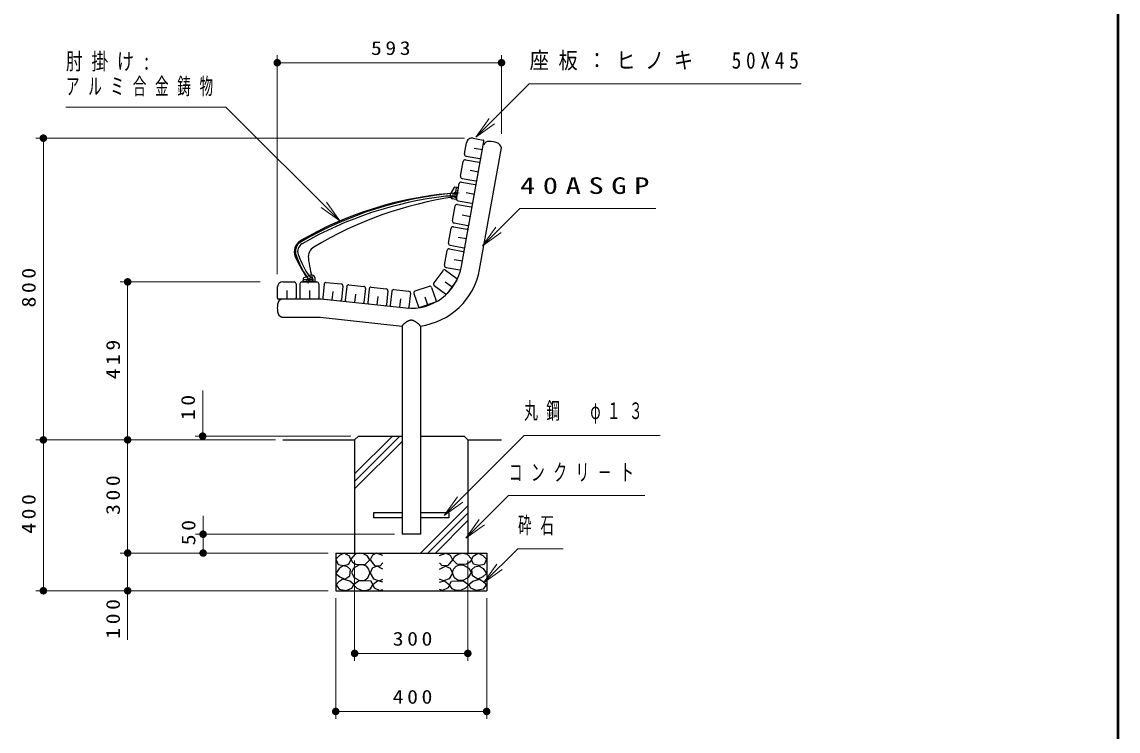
# Model space of a CAD drawing. Units: millimetres on the paper, scale 1:20. Extents: x -365 to 0, y 0 to 257.
# Drawn here: x -145.3 to 0, y 66.2 to 160.2 of the extents above; entities that cross this region are included whole.
import ezdxf

# ---------------------------------------------------------------- set-up
doc = ezdxf.new("R2010")
doc.units = ezdxf.units.MM
doc.linetypes.add('USER1', pattern=[4.5, 2.5, -2])
doc.linetypes.add('USER2', pattern=[6, 3, -1, 1, -1])
doc.layers.add('LY_1', color=7, linetype='Continuous', lineweight=25)
doc.layers.add('LY_3', color=7, linetype='Continuous', lineweight=13)
doc.styles.add('ＭＳ ゴシック', font='')
doc.styles.get('ＭＳ ゴシック').set_extended_font_data('MS Gothic')

# ---------------------------------------------------------------- blocks, each defined once
blk = doc.blocks.new('filled_dot')
at = {"color": 0, "linetype": 'Continuous', "lineweight": -2, "const_width": 1.25}
blk.add_lwpolyline([(-0.625, 0, 1), (0.625, 0, 1)], format="xyb", close=True, dxfattribs=at)

msp = doc.modelspace()

# ---------------------------------------------------------------- linework, layer by layer
at = {"layer": 'LY_1', "lineweight": 13}
for p, q in [((-111.432, 126.788), (-111.432, 155.799)), ((-81.708, 145.362), (-81.708, 155.799)), ((-111.432, 154.799), (-81.708, 154.799)), ((-85.099, 144.927), (-83.331, 147.402)), ((-85.099, 144.927), (-82.977, 147.048)), ((-82.624, 146.695), (-85.099, 144.927)), ((-86.618, 144.799), (-143.432, 144.799)), ((-142.432, 104.795), (-142.432, 144.799)), ((-103.13, 133.847), (-105.607, 135.612)), ((-103.13, 133.847), (-105.254, 135.966)), ((-104.901, 136.32), (-103.13, 133.847)), ((-84.252, 130.538), (-82.484, 133.013)), ((-84.252, 130.538), (-82.131, 132.659)), ((-81.777, 132.306), (-84.252, 130.538)), ((-113.699, 125.745), (-132.259, 125.745)), ((-131.259, 104.795), (-131.259, 125.745)), ((-121.317, 104.795), (-121.317, 111.331)), ((-111.682, 104.795), (-143.432, 104.795)), ((-142.432, 84.795), (-142.432, 104.795)), ((-111.682, 104.795), (-132.259, 104.795)), ((-131.259, 89.795), (-131.259, 104.795)), ((-101.68, 105.295), (-122.317, 105.295)), ((-101.18, 100.285), (-96.17, 105.295)), ((-101.18, 99.295), (-95.18, 105.295)), ((-101.18, 98.305), (-94.895, 104.59)), ((-92.457, 89.795), (-86.18, 96.072)), ((-89.32, 94.759), (-87.552, 97.233)), ((-89.32, 94.759), (-87.199, 96.88)), ((-86.845, 96.526), (-89.32, 94.759)), ((-121.259, 89.795), (-121.259, 94.747)), ((-91.467, 89.795), (-86.18, 95.082)), ((-90.477, 89.795), (-86.18, 94.092)), ((-86.453, 91.772), (-84.685, 94.247)), ((-86.453, 91.772), (-84.332, 93.894)), ((-83.978, 93.54), (-86.453, 91.772)), ((-95.895, 92.295), (-122.259, 92.295)), ((-104.68, 89.795), (-132.259, 89.795)), ((-131.259, 78.308), (-131.259, 89.795)), ((-101.18, 88.795), (-101.18, 75.489)), ((-86.18, 88.795), (-86.18, 75.489)), ((-84.083, 85.847), (-82.315, 88.322)), ((-84.083, 85.847), (-81.962, 87.969)), ((-81.608, 87.615), (-84.083, 85.847)), ((-104.68, 84.795), (-143.432, 84.795)), ((-103.68, 83.795), (-103.68, 67.795)), ((-83.68, 83.795), (-83.68, 67.795)), ((-86.18, 76.489), (-101.18, 76.489)), ((-83.68, 68.795), (-103.68, 68.795))]:
    msp.add_line(p, q, dxfattribs=at)
at = {"layer": 'LY_1'}
for p, q in [((-87.002, 127.832), (-84.035, 144.375)), ((-86.621, 142.705), (-86.356, 144.182)), ((-85.485, 144.788), (-84.157, 144.549)), ((-86.419, 142.415), (-84.598, 142.088)), ((-85.337, 143.491), (-84.23, 143.292)), ((-84.61, 127.403), (-81.724, 143.499)), ((-87.15, 139.752), (-86.797, 141.721)), ((-86.507, 141.923), (-84.686, 141.596)), ((-86.948, 139.462), (-85.127, 139.136)), ((-85.866, 140.538), (-84.759, 140.339)), ((-87.966, 138.268), (-88.399, 137.579)), ((-87.738, 138.173), (-87.939, 137.056)), ((-87.476, 138.235), (-87.918, 138.291)), ((-87.697, 136.701), (-87.433, 138.177)), ((-87.68, 136.799), (-87.327, 138.768)), ((-87.037, 138.97), (-85.216, 138.643)), ((-88.493, 137.222), (-88.454, 137.437)), ((-87.758, 136.661), (-88.19, 136.762)), ((-87.662, 136.897), (-87.861, 136.94)), ((-86.396, 137.585), (-85.289, 137.387)), ((-88.209, 133.847), (-87.856, 135.815)), ((-87.566, 136.017), (-85.745, 135.691)), ((-87.478, 136.509), (-85.657, 136.183)), ((-86.925, 134.632), (-85.818, 134.434)), ((-88.739, 130.894), (-88.386, 132.862)), ((-88.096, 133.064), (-86.275, 132.738)), ((-88.007, 133.556), (-86.186, 133.23)), ((-87.455, 131.679), (-86.348, 131.481)), ((-89.268, 127.941), (-88.915, 129.909)), ((-88.625, 130.111), (-86.804, 129.785)), ((-88.537, 130.603), (-86.716, 130.277)), ((-87.984, 128.726), (-86.877, 128.528)), ((-107.946, 126.286), (-107.191, 126.591)), ((-106.823, 126.62), (-107.042, 126.62)), ((-89.497, 127.225), (-90.673, 125.607)), ((-89.148, 127.28), (-87.651, 126.193)), ((-89.066, 127.65), (-87.245, 127.324)), ((-111.432, 124.995), (-111.432, 123.645)), ((-110.682, 125.745), (-109.182, 125.745)), ((-108.932, 125.495), (-108.932, 123.645)), ((-108.432, 125.495), (-108.432, 123.645)), ((-108.182, 125.745), (-106.182, 125.745)), ((-108.001, 125.797), (-107.977, 126.242)), ((-106.451, 125.745), (-107.951, 125.745)), ((-107.893, 126.045), (-106.758, 126.045)), ((-106.651, 125.745), (-106.658, 125.948)), ((-106.401, 125.797), (-106.424, 126.241)), ((-105.932, 125.495), (-105.932, 123.645)), ((-105.217, 125.463), (-105.415, 123.624)), ((-104.942, 125.685), (-102.953, 125.47)), ((-102.731, 125.195), (-102.93, 123.355)), ((-102.234, 125.141), (-102.433, 123.302)), ((-101.959, 125.363), (-99.97, 125.148)), ((-98.976, 125.04), (-96.988, 124.825)), ((-91.289, 125.152), (-93.18, 124.501)), ((-90.971, 124.997), (-90.369, 123.248)), ((-90.617, 125.258), (-89.121, 124.17)), ((-89.175, 125.755), (-88.265, 125.093)), ((-87.618, 125.984), (-88.911, 124.204)), ((-111.282, 123.495), (-105.616, 123.495)), ((-110.182, 124.62), (-110.182, 123.495)), ((-107.182, 124.62), (-107.182, 123.495)), ((-105.616, 123.495), (-94.409, 122.284)), ((-104.068, 124.459), (-104.189, 123.34)), ((-101.085, 124.137), (-101.206, 123.018)), ((-99.749, 124.872), (-99.947, 123.033)), ((-99.251, 124.819), (-99.45, 122.979)), ((-98.103, 123.814), (-98.224, 122.696)), ((-96.766, 124.55), (-96.965, 122.711)), ((-96.269, 124.496), (-96.468, 122.657)), ((-95.994, 124.718), (-94.005, 124.503)), ((-95.12, 123.492), (-95.241, 122.374)), ((-93.783, 124.228), (-93.982, 122.389)), ((-93.335, 124.183), (-92.732, 122.434)), ((-91.868, 123.763), (-91.502, 122.699)), ((-90.462, 123.057), (-92.542, 122.341)), ((-110.828, 121.065), (-105.747, 121.065)), ((-105.747, 121.065), (-94.895, 119.892)), ((-94.895, 119.892), (-94.895, 92.295)), ((-92.465, 119.895), (-92.465, 92.295)), ((-110.682, 104.795), (-101.18, 104.795)), ((-100.68, 105.295), (-101.18, 104.795)), ((-101.18, 104.795), (-101.18, 89.795)), ((-100.68, 105.295), (-94.895, 105.295)), ((-92.465, 105.295), (-86.68, 105.295)), ((-86.68, 105.295), (-86.18, 104.795)), ((-86.18, 104.795), (-86.18, 89.795)), ((-86.18, 104.795), (-81.708, 104.795)), ((-98.68, 95.12), (-98.68, 94.47)), ((-94.895, 95.12), (-98.68, 95.12)), ((-94.895, 94.47), (-98.68, 94.47)), ((-88.68, 95.12), (-92.465, 95.12)), ((-88.68, 94.47), (-92.465, 94.47)), ((-88.68, 95.12), (-88.68, 94.47)), ((-92.465, 92.295), (-94.895, 92.295)), ((-103.68, 89.795), (-103.68, 84.795)), ((-103.68, 89.795), (-83.68, 89.795)), ((-83.68, 89.795), (-83.68, 84.795)), ((-103.68, 84.795), (-83.68, 84.795))]:
    msp.add_line(p, q, dxfattribs=at)
at = {"layer": 'LY_1', "linetype": 'USER2', "lineweight": 13}
for p, q in [((-87.334, 137.524), (-87.992, 137.642)), ((-107.326, 125.532), (-107.326, 126.2))]:
    msp.add_line(p, q, dxfattribs=at)
at = {"layer": 'LY_1', "linetype": 'USER1', "lineweight": 13}
for p, q in [((-87.578, 137.366), (-87.878, 137.393)), ((-87.508, 137.757), (-87.799, 137.836)), ((-107.524, 125.745), (-107.551, 126.045)), ((-107.127, 125.745), (-107.101, 126.045))]:
    msp.add_line(p, q, dxfattribs=at)
at = {"layer": 'LY_1', "lineweight": 13}
for points in [[(-85.099, 144.927), (-78.028, 151.998), (-41.983, 151.998)], [(-103.13, 133.847), (-118.237, 148.914), (-139.438, 148.914)], [(-84.252, 130.538), (-79.302, 135.488), (-61.271, 135.488)], [(-89.32, 94.759), (-78.714, 105.365), (-60.693, 105.365)], [(-86.453, 91.772), (-80.796, 97.429), (-62.74, 97.429)], [(-84.083, 85.847), (-79.557, 90.373), (-73.524, 90.373)]]:
    msp.add_lwpolyline(points, dxfattribs=at)
at = {"layer": 'LY_1'}
for points in [[(-94.895, 119.892), (-94.863, 119.935), (-94.83, 119.977), (-94.796, 120.018), (-94.761, 120.058), (-94.725, 120.097), (-94.687, 120.135), (-94.649, 120.173), (-94.61, 120.209), (-94.57, 120.245), (-94.528, 120.28), (-94.486, 120.314), (-94.443, 120.348), (-94.399, 120.381), (-94.354, 120.413), (-94.309, 120.445), (-94.267, 120.473), (-94.224, 120.5), (-94.181, 120.527), (-94.137, 120.552), (-94.093, 120.576), (-94.048, 120.598), (-94.003, 120.619), (-93.958, 120.638), (-93.912, 120.654), (-93.866, 120.668), (-93.82, 120.679), (-93.773, 120.688), (-93.727, 120.693), (-93.68, 120.695), (-93.634, 120.693), (-93.587, 120.688), (-93.541, 120.679), (-93.495, 120.668), (-93.449, 120.654), (-93.403, 120.638), (-93.358, 120.619), (-93.313, 120.598), (-93.268, 120.576), (-93.224, 120.552), (-93.18, 120.526), (-93.137, 120.5), (-93.094, 120.473), (-93.052, 120.445), (-93.006, 120.413), (-92.962, 120.381), (-92.918, 120.348), (-92.875, 120.315), (-92.832, 120.281), (-92.791, 120.246), (-92.751, 120.21), (-92.712, 120.174), (-92.674, 120.137), (-92.636, 120.099), (-92.6, 120.06), (-92.565, 120.02), (-92.53, 119.98), (-92.497, 119.938), (-92.465, 119.895)], [(-97.43, 89.46), (-98.286, 89.776), (-98.824, 89.507), (-99.141, 88.905), (-98.555, 88.145), (-97.779, 88.081), (-97.43, 88.477)], [(-89.93, 89.46), (-89.075, 89.776), (-88.536, 89.507), (-88.219, 88.905), (-88.806, 88.145), (-89.582, 88.081), (-89.93, 88.477)], [(-97.446, 87.654), (-98.207, 88.05), (-98.84, 87.796), (-99.141, 87.147), (-98.698, 86.37), (-97.937, 86.133), (-97.446, 86.339)], [(-89.915, 87.654), (-89.154, 88.05), (-88.52, 87.796), (-88.219, 87.147), (-88.663, 86.37), (-89.423, 86.133), (-89.915, 86.339)], [(-97.43, 85.927), (-98.096, 86.133), (-98.745, 85.578), (-98.571, 85.182), (-97.842, 84.818), (-97.43, 84.976)], [(-89.93, 85.927), (-89.265, 86.133), (-88.615, 85.578), (-88.79, 85.182), (-89.518, 84.818), (-89.93, 84.976)]]:
    msp.add_lwpolyline(points, dxfattribs=at)
for points in [[(-102.558, 89.765), (-103.191, 89.464), (-103.667, 88.988), (-103.366, 88.291), (-102.637, 88.149), (-101.94, 88.307), (-101.686, 88.893), (-101.877, 89.4)], [(-100.587, 89.769), (-101.114, 89.634), (-101.695, 88.999), (-101.465, 88.58), (-101.008, 88.343), (-100.492, 88.269), (-99.749, 88.337), (-99.181, 88.877), (-99.465, 89.377), (-99.998, 89.688)], [(-86.774, 89.769), (-86.247, 89.634), (-85.666, 88.999), (-85.896, 88.58), (-86.353, 88.343), (-86.869, 88.269), (-87.612, 88.337), (-88.18, 88.877), (-87.896, 89.377), (-87.362, 89.688)], [(-84.803, 89.765), (-84.169, 89.464), (-83.694, 88.988), (-83.995, 88.291), (-84.724, 88.149), (-85.421, 88.307), (-85.674, 88.893), (-85.484, 89.4)], [(-102.685, 88.117), (-103.223, 87.769), (-103.667, 87.087), (-103.16, 86.628), (-102.494, 86.311), (-101.797, 86.755), (-101.718, 87.594), (-102.126, 87.957)], [(-101.222, 86.553), (-100.6, 86.208), (-99.924, 86.161), (-99.411, 86.522), (-99.168, 87.12), (-99.279, 87.658), (-99.627, 88.066), (-100.093, 88.231), (-100.627, 88.175), (-101.317, 87.806), (-101.614, 87.229)], [(-86.139, 86.553), (-86.76, 86.208), (-87.436, 86.161), (-87.95, 86.522), (-88.193, 87.12), (-88.081, 87.658), (-87.734, 88.066), (-87.268, 88.231), (-86.733, 88.175), (-86.044, 87.806), (-85.747, 87.229)], [(-84.676, 88.117), (-84.137, 87.769), (-83.694, 87.087), (-84.201, 86.628), (-84.866, 86.311), (-85.563, 86.755), (-85.642, 87.594), (-85.235, 87.957)], [(-102.725, 86.32), (-103.294, 86.001), (-103.632, 85.579), (-103.229, 85.013), (-102.286, 84.81), (-101.57, 85.129), (-101.297, 85.634), (-101.836, 86.089)], [(-99.87, 86.113), (-100.654, 86.073), (-101.316, 85.6), (-100.884, 85.14), (-100.195, 84.829), (-99.63, 84.821), (-99.086, 85.046), (-98.749, 85.573), (-99.005, 86.059)], [(-87.49, 86.113), (-86.706, 86.073), (-86.044, 85.6), (-86.477, 85.14), (-87.166, 84.829), (-87.731, 84.821), (-88.274, 85.046), (-88.612, 85.573), (-88.355, 86.059)], [(-84.635, 86.32), (-84.066, 86.001), (-83.729, 85.579), (-84.132, 85.013), (-85.075, 84.81), (-85.79, 85.129), (-86.064, 85.634), (-85.525, 86.089)]]:
    msp.add_lwpolyline(points, close=True, dxfattribs=at)
at = {"layer": 'LY_1', "color": 131}
for centre in [(-87.888, 137.269), (-106.976, 126.032)]:
    msp.add_circle(centre, 0.25, dxfattribs=at)
at = {"layer": 'LY_1'}
for centre, radius, start, end in [((-85.618, 144.049), 0.75, 79.83397, 169.83417), ((-84.183, 144.402), 0.15, 349.8332, 79.83476), ((-83.346, 143.462), 0.9, 89.04866, 148.79418), ((-83.431, 140.863), 3.5, 71.30611, 88.36367), ((-82.608, 143.33), 0.9, 10.87261, 70.62566), ((-86.375, 142.661), 0.25, 169.83468, 259.83395), ((-86.551, 141.677), 0.25, 79.83397, 169.83468), ((-84.713, 141.449), 0.15, 349.8332, 79.83476), ((-84.571, 142.236), 0.15, 259.83433, 349.8334), ((-86.904, 139.708), 0.25, 169.83468, 259.83395), ((-87.924, 138.241), 0.05, 82.83401, 147.86372), ((-87.64, 138.155), 0.1, 82.83401, 169.83401), ((-87.482, 138.186), 0.05, 349.83401, 82.83401), ((-87.081, 138.724), 0.25, 79.83397, 169.83468), ((-85.242, 138.496), 0.15, 349.8332, 79.83476), ((-85.101, 139.283), 0.15, 259.83433, 349.8334), ((-88.099, 137.151), 0.4, 169.83401, 256.83401), ((-88.061, 137.366), 0.4, 147.86372, 169.83401), ((-87.84, 137.038), 0.1, 169.83402, 257.83402), ((-87.747, 136.709), 0.05, 256.83401, 349.83401), ((-87.434, 136.755), 0.25, 169.83468, 259.83395), ((-87.61, 135.771), 0.25, 79.83397, 169.83468), ((-85.772, 135.543), 0.15, 349.8332, 79.83476), ((-85.63, 136.33), 0.15, 259.83433, 349.8334), ((-87.963, 133.802), 0.25, 169.83468, 259.83395), ((-88.14, 132.818), 0.25, 79.83397, 169.83468), ((-86.301, 132.59), 0.15, 349.8332, 79.83476), ((-86.16, 133.377), 0.15, 259.83433, 349.8334), ((-88.493, 130.849), 0.25, 169.83468, 259.83395), ((-88.669, 129.865), 0.25, 79.83397, 169.83468), ((-86.831, 129.637), 0.15, 349.8332, 79.83476), ((-86.689, 130.424), 0.15, 259.83433, 349.8334), ((-89.022, 127.897), 0.25, 169.83468, 259.83395), ((-107.042, 126.22), 0.4, 90, 111.97029), ((-106.823, 126.22), 0.4, 3, 90), ((-93.68, 129.03), 6.785, 263.83403, 349.834), ((-93.68, 129.03), 9.215, 277.57703, 349.834), ((-89.295, 127.078), 0.25, 53.99992, 144.00017), ((-87.219, 127.472), 0.15, 259.83433, 349.8334), ((-110.682, 124.995), 0.75, 89.99998, 179.99996), ((-109.182, 125.495), 0.25, 0, 89.99998), ((-108.182, 125.495), 0.25, 89.99998, 179.99996), ((-107.951, 125.795), 0.05, 177, 270), ((-107.893, 125.945), 0.1, 90, 177), ((-107.927, 126.24), 0.05, 111.97029, 177), ((-106.758, 125.945), 0.1, 2, 90), ((-106.451, 125.795), 0.05, 270, 3), ((-106.182, 125.495), 0.25, 0, 89.99998), ((-104.968, 125.436), 0.25, 83.83398, 173.834), ((-102.98, 125.221), 0.25, 353.83398, 83.83406), ((-101.986, 125.114), 0.25, 83.83398, 173.834), ((-99.997, 124.899), 0.25, 353.83398, 83.83406), ((-99.003, 124.792), 0.25, 83.83398, 173.834), ((-91.207, 124.916), 0.25, 18.99992, 109.00017), ((-90.47, 125.46), 0.25, 143.99999, 234.00012), ((-87.739, 126.072), 0.15, 324.00027, 53.99952), ((-111.282, 123.645), 0.15, 179.99998, 270.00003), ((-110.505, 122.655), 0.9, 111.03974, 170.79164), ((-109.082, 123.645), 0.15, 270.00002, 0), ((-108.282, 123.645), 0.15, 179.99998, 270.00003), ((-106.082, 123.645), 0.15, 270.00002, 0), ((-105.266, 123.608), 0.15, 173.83445, 263.83387), ((-97.015, 124.577), 0.25, 353.83398, 83.83406), ((-96.02, 124.47), 0.25, 83.83398, 173.834), ((-94.032, 124.255), 0.25, 353.83398, 83.83406), ((-93.098, 124.264), 0.25, 108.99999, 199.0001), ((-89.032, 124.292), 0.15, 234.00025, 324.00027), ((-107.932, 122.28), 3.5, 171.47209, 188.52965), ((-103.079, 123.371), 0.15, 263.83418, 353.83446), ((-102.284, 123.285), 0.15, 173.83445, 263.83387), ((-100.096, 123.049), 0.15, 263.83418, 353.83446), ((-99.301, 122.963), 0.15, 173.83445, 263.83387), ((-97.114, 122.727), 0.15, 263.83418, 353.83446), ((-96.318, 122.641), 0.15, 173.83445, 263.83387), ((-94.131, 122.405), 0.15, 263.83418, 353.83446), ((-92.591, 122.483), 0.15, 199.00024, 289.00027), ((-90.511, 123.199), 0.15, 289.00027, 18.99952), ((-110.505, 121.905), 0.9, 189.21466, 248.96045)]:
    msp.add_arc(centre, radius, start, end, dxfattribs=at)
at = {"layer": 'LY_1', "color": 131}
for centre, radius, start, end in [((-83.359, 87.725), 50, 95.22276, 119.89648), ((-83.359, 87.725), 49.7, 96.61275, 119.89648), ((-80.776, 87.525), 50, 98.13575, 121.09291), ((-84.44, 90.145), 47.5, 94.18408, 114.08015), ((-88.708, 133.866), 3.25, 76.44288, 96.61275), ((-83.359, 87.725), 50.15, 114.08015, 119.89648), ((-107.533, 129.771), 1.65, 119.89648, 202.8438), ((-107.533, 129.771), 1.5, 119.89648, 200.36003), ((-107.533, 129.771), 1.5, 119.89648, 200.36003), ((-107.533, 129.771), 1.2, 119.89648, 200.36003), ((-94.876, 134.468), 14.7, 200.36003, 209.74231), ((-105.823, 129.057), 1.5, 121.09291, 186.25388), ((-95.23, 134.954), 15, 202.8438, 217.22007), ((-94.876, 134.468), 15, 200.36003, 214.88558), ((-92.403, 130.527), 15, 186.25388, 197.14315), ((-104.818, 128.788), 3.25, 209.74231, 231.93952)]:
    msp.add_arc(centre, radius, start, end, dxfattribs=at)
at = {"layer": 'LY_3', "lineweight": 50}
msp.add_line((0, 0), (0, 257), dxfattribs=at)

# ---------------------------------------------------------------- block references
at = {"layer": 'LY_1', "lineweight": 13, "xscale": 0.4, "yscale": 0.4}
for p in [(-111.432, 154.799), (-101.18, 76.489), (-103.68, 68.795)]:
    msp.add_blockref('filled_dot', p, dxfattribs=at)
for p, rotation in [((-81.708, 154.799), 180), ((-142.432, 144.799), 270), ((-131.259, 125.745), 270), ((-142.432, 104.795), 270), ((-131.259, 104.795), 270), ((-131.259, 104.795), 90), ((-121.317, 105.295), 270), ((-121.259, 92.295), 270), ((-131.259, 89.795), 270), ((-121.259, 89.795), 90), ((-142.432, 84.795), 90), ((-131.259, 84.795), 90), ((-86.18, 76.489), 180), ((-83.68, 68.795), 180)]:
    msp.add_blockref('filled_dot', p, dxfattribs=dict(at, rotation=rotation))

# ---------------------------------------------------------------- texts
at = {"layer": 'LY_1', "style": 'ＭＳ ゴシック'}
for s, insert, char_height, attachment_point in [('\\T1.33;\\W1.15;593', (-96.153, 155.799), 1.833, 8), ('\\T1.5;\\W0.75;肘掛け:', (-139.438, 154.864), 2.199, 4), ('\\T1.5;\\W0.85;座板：ヒノキ\u300050X45', (-77.983, 154.998), 2.199, 4), ('\\T1.64;\\W0.6;アルミ合金鋳物', (-139.438, 151.564), 2.199, 4), ('\\T1.5;\\W1.35;40ASGP', (-79.271, 138.488), 2.199, 4), ('\\T1.62;\\W0.6;丸鋼\u3000φ１３', (-78.693, 108.365), 2.199, 4), ('\\T1.64;\\W0.6;コンクリ－ト', (-80.74, 100.429), 2.199, 4), ('\\T1.64;\\W0.6;砕石', (-79.524, 93.373), 2.199, 4), ('\\T1.33;\\W1.15;300', (-93.264, 77.489), 1.833, 8), ('\\T1.33;\\W1.15;400', (-93.264, 69.795), 1.833, 8)]:
    msp.add_mtext(s, dxfattribs=dict(at, insert=insert, char_height=char_height, attachment_point=attachment_point))
at = {"layer": 'LY_1', "char_height": 1.833, "attachment_point": 8, "rotation": 90, "style": 'ＭＳ ゴシック'}
for s, insert in [('\\T1.33;\\W1.15;800', (-143.432, 125.214)), ('\\T1.33;\\W1.15;419', (-132.259, 115.686)), ('\\T1.34;\\W1.15;10', (-122.317, 109.331)), ('\\T1.33;\\W1.15;300', (-132.259, 97.711)), ('\\T1.33;\\W1.15;400', (-143.432, 95.211)), ('\\T1.34;\\W1.15;50', (-122.259, 92.747)), ('\\T1.33;\\W1.15;100', (-132.259, 81.308))]:
    msp.add_mtext(s, dxfattribs=dict(at, insert=insert))

doc.saveas('drawing.dxf')
